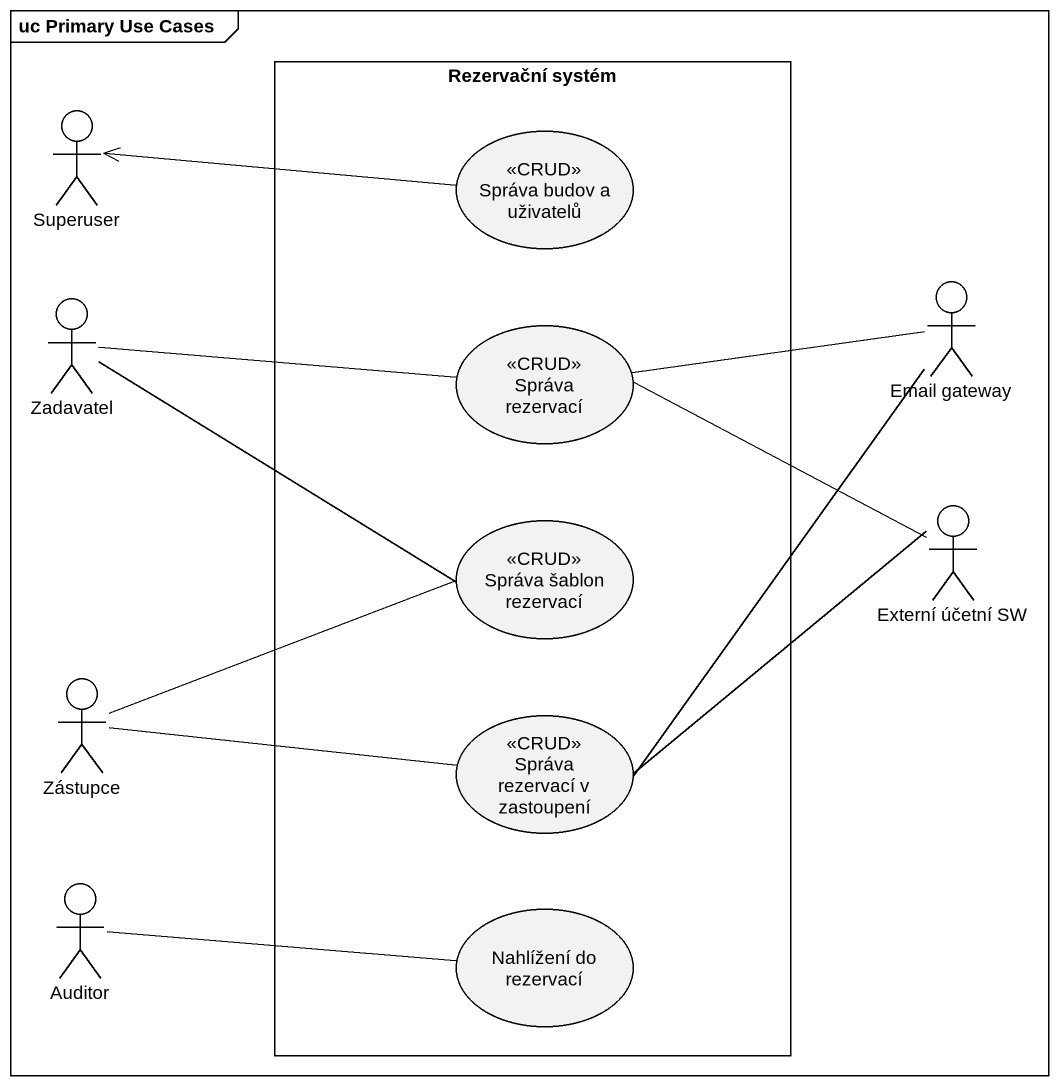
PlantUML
@startuml
mainframe uc Primary Use Cases
rectangle "Rezervační systém" as Rezervační_systém {
  usecase "Správa budov a uživatelů" as Správa_budov_a_uživatelů <<CRUD>>
  usecase "Správa rezervací" as Správa_rezervací <<CRUD>>
  usecase "Správa šablon rezervací" as Správa_šablon_rezervací <<CRUD>>
  usecase "Správa rezervací v zastoupení" as Správa_rezervací_v <<CRUD>>
  usecase "Nahlížení do rezervací" as Nahlížení_do_rezervací
}
actor Superuser
actor Zadavatel
actor "Email gateway" as Email_gateway
actor "Externí účetní SW" as Externí_účetní_SW
actor Zástupce
actor Auditor
Superuser <-right- Správa_budov_a_uživatelů
Zadavatel -right- Správa_rezervací
Zadavatel -right- Správa_šablon_rezervací
Správa_rezervací -right- Email_gateway
Správa_rezervací -right- Externí_účetní_SW
Zástupce -right- Správa_šablon_rezervací
Zástupce -right- Správa_rezervací_v
Správa_rezervací_v -up- Email_gateway
Správa_rezervací_v -right- Externí_účetní_SW
Auditor -right- Nahlížení_do_rezervací
@enduml
